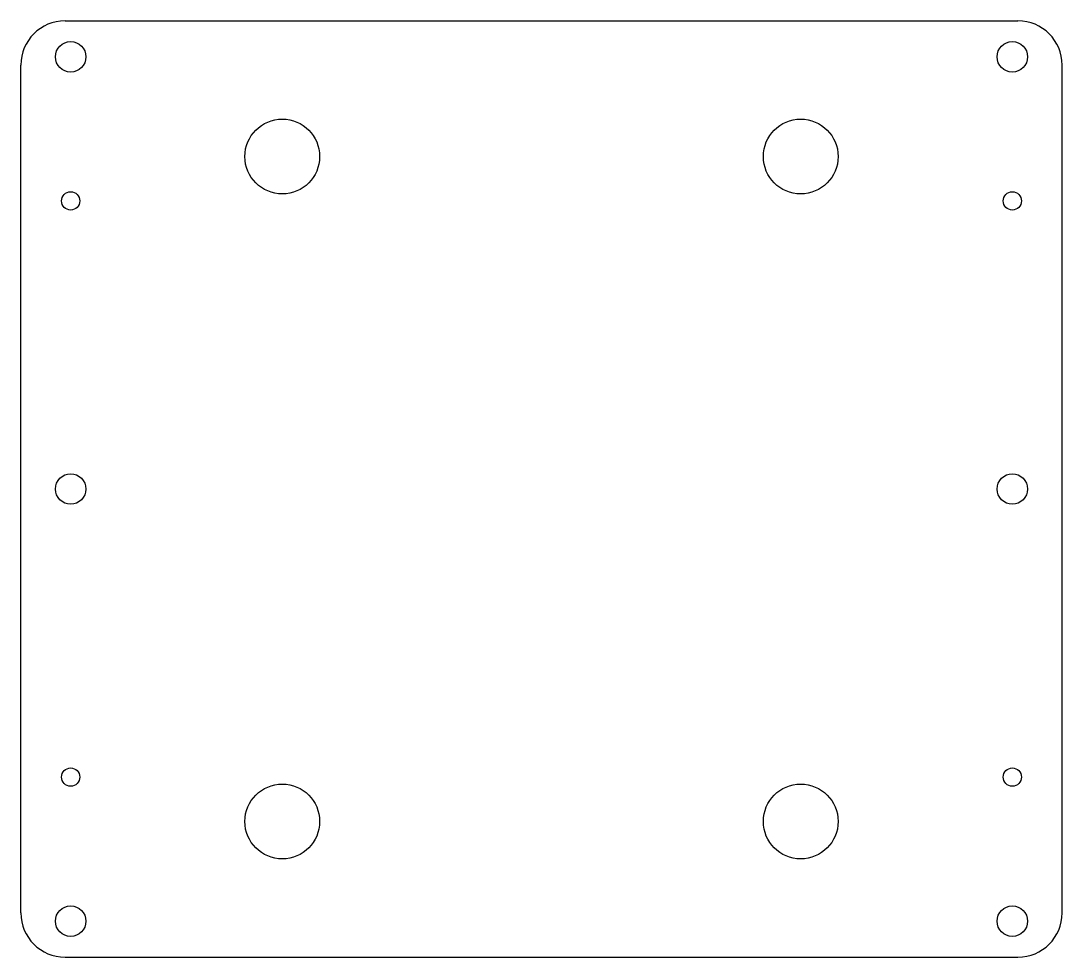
# Model space of a CAD drawing. Header units: millimetres. Extents: x -94 to 94, y -84 to 84.
import ezdxf

# ---------------------------------------------------------------- set-up
doc = ezdxf.new("R2010")
doc.units = ezdxf.units.MM

msp = doc.modelspace()

# ---------------------------------------------------------------- linework, layer by layer
for p, q in [((-86, 84.5), (86, 84.5)), ((-94, -76.5), (-94, 76.5)), ((94, -76.5), (94, 76.5)), ((-86, -84.5), (86, -84.5))]:
    msp.add_line(p, q)
for centre, radius in [((-85, 78), 2.75), ((85, 78), 2.75), ((-46.7995, 60.0075), 6.75), ((46.7995, 60.0075), 6.75), ((-85, 52), 1.65), ((85, 52), 1.65), ((-85, 0), 2.75), ((85, 0), 2.75), ((-85, -52), 1.65), ((85, -52), 1.65), ((-46.7995, -60.0075), 6.75), ((46.7995, -60.0075), 6.75), ((-85, -78), 2.75), ((85, -78), 2.75)]:
    msp.add_circle(centre, radius)
for centre, start, end in [((-86, 76.5), 90, 180), ((86, 76.5), 0, 90), ((-86, -76.5), 180, 270), ((86, -76.5), -90, 0)]:
    msp.add_arc(centre, 8, start, end)

doc.saveas('drawing.dxf')
